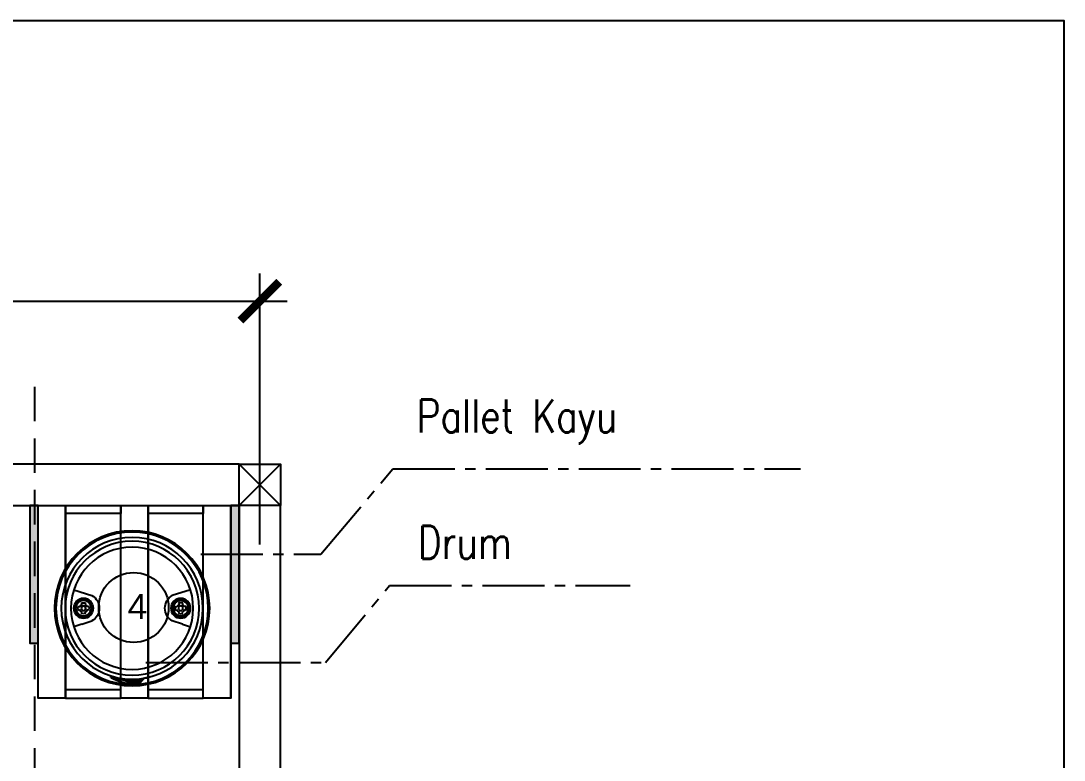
# Model space of a CAD drawing. Header units: millimetres. Extents: x 19989 to 114677, y -6335 to 49043.
# Drawn here: x 80540 to 84328, y 37853 to 40538 of the extents above; entities that cross this region are included whole.
import ezdxf

# ---------------------------------------------------------------- set-up
doc = ezdxf.new("R2010")
doc.units = ezdxf.units.MM
doc.header["$MEASUREMENT"] = 0
doc.linetypes.add('( Hidden )', pattern=[0.375, 0.25, -0.125])
doc.linetypes.add('CENTER2', pattern=[1.125, 0.75, -0.125, 0.125, -0.125])
doc.layers.get('Defpoints').update_dxf_attribs({"lineweight": 0})
doc.layers.add('A-DIM', color=15, linetype='Continuous')
doc.layers.add('Edges', color=7, linetype='Continuous')
doc.styles.add('dD-RS', font='romans.shx', dxfattribs={"width": 0.8})
doc.styles.add('ISO9', font='iso9.shx')
doc.styles.get("Standard").update_dxf_attribs({"font": 'arial.ttf'})
doc.dimstyles.new('DIM100', dxfattribs={"dimscale": 100, "dimtxt": 1, "dimasz": 1, "dimexe": 1, "dimexo": 1, "dimgap": 1, "dimtad": 1, "dimdec": 0, "dimzin": 0, "dimdsep": 46, "dimtxsty": 'ISO9', "dimblk1": 'TICK', "dimblk2": 'TICK', "dimsah": 1, "dimcen": 0.09, "dimclrd": 15, "dimclre": 15, "dimclrt": 1, "dimadec": 0, "dimazin": 0, "dimtfac": 1, "dimtdec": 0, "dimtofl": 0, "dimtmove": 2, "dimatfit": 3, "dimldrblk": 'TICK', "dimfxl": 1, "dimtolj": 1, "dimtzin": 0, "dimarcsym": 0})

# ---------------------------------------------------------------- blocks, each defined once
blk = doc.blocks.new('plasticwaterdrumplan')
at = {"layer": 'Edges'}
for p, q in [((19.15, 3.55), (22, 2.66)), ((37.52, 3.55), (34.66, 2.66)), ((19.8, 0.65), (19.83, 0.88)), ((19.83, 0.42), (19.8, 0.65)), ((19.83, 0.88), (19.88, 1)), ((19.88, 0.3), (19.83, 0.42)), ((19.88, 1), (20.09, 0.86)), ((19.88, 0.3), (20.09, 0.44)), ((20.09, 0.86), (20.13, 0.97)), ((20.13, 0.33), (20.09, 0.44)), ((20.13, 0.97), (20.23, 1.1)), ((20.23, 0.2), (20.13, 0.33)), ((20.23, 1.1), (20.36, 1.2)), ((20.36, 0.1), (20.23, 0.2)), ((20.33, 1.45), (20.45, 1.5)), ((20.33, 1.45), (20.47, 1.24)), ((20.33, -0.15), (20.47, 0.06)), ((20.36, 1.2), (20.47, 1.24)), ((20.47, 0.06), (20.36, 0.1)), ((20.45, 1.5), (20.68, 1.53)), ((20.68, 1.53), (20.91, 1.5)), ((20.68, 1.01), (20.77, 1)), ((21.03, 1.45), (20.89, 1.24)), ((20.89, 1.24), (21, 1.2)), ((21, 0.1), (20.89, 0.06)), ((21.03, -0.15), (20.89, 0.06)), ((20.91, 1.5), (21.03, 1.45)), ((21, 1.2), (21.13, 1.1)), ((21.13, 0.2), (21, 0.1)), ((21.13, 1.1), (21.23, 0.97)), ((21.23, 0.33), (21.13, 0.2)), ((21.23, 0.97), (21.27, 0.86)), ((21.27, 0.44), (21.23, 0.33)), ((21.48, 1), (21.27, 0.86)), ((21.48, 0.3), (21.27, 0.44)), ((21.48, 1), (21.53, 0.88)), ((21.53, 0.42), (21.48, 0.3)), ((21.53, 0.88), (21.56, 0.65)), ((21.56, 0.65), (21.53, 0.42)), ((35.13, 0.88), (35.1, 0.65)), ((35.1, 0.65), (35.13, 0.42)), ((35.19, 1), (35.13, 0.88)), ((35.13, 0.42), (35.19, 0.3)), ((35.19, 1), (35.39, 0.86)), ((35.19, 0.3), (35.39, 0.44)), ((35.44, 0.97), (35.39, 0.86)), ((35.39, 0.44), (35.44, 0.33)), ((35.54, 1.1), (35.44, 0.97)), ((35.44, 0.33), (35.54, 0.2)), ((35.67, 1.2), (35.54, 1.1)), ((35.54, 0.2), (35.67, 0.1)), ((35.76, 1.5), (35.63, 1.45)), ((35.63, 1.45), (35.78, 1.24)), ((35.63, -0.15), (35.78, 0.06)), ((35.78, 1.24), (35.67, 1.2)), ((35.67, 0.1), (35.78, 0.06)), ((35.99, 1.53), (35.76, 1.5)), ((35.99, 1.01), (35.89, 1)), ((36.22, 1.5), (35.99, 1.53)), ((36.34, 1.45), (36.2, 1.24)), ((36.3, 1.2), (36.2, 1.24)), ((36.2, 0.06), (36.3, 0.1)), ((36.34, -0.15), (36.2, 0.06)), ((36.34, 1.45), (36.22, 1.5)), ((36.44, 1.1), (36.3, 1.2)), ((36.3, 0.1), (36.44, 0.2)), ((36.54, 0.97), (36.44, 1.1)), ((36.44, 0.2), (36.54, 0.33)), ((36.58, 0.86), (36.54, 0.97)), ((36.54, 0.33), (36.58, 0.44)), ((36.79, 1), (36.58, 0.86)), ((36.79, 0.3), (36.58, 0.44)), ((36.84, 0.88), (36.79, 1)), ((36.79, 0.3), (36.84, 0.42)), ((36.87, 0.65), (36.84, 0.88)), ((36.84, 0.42), (36.87, 0.65)), ((20.45, -0.2), (20.33, -0.15)), ((20.41, -1.85), (22, -1.35)), ((20.68, -0.23), (20.45, -0.2)), ((20.91, -0.2), (20.68, -0.23)), ((21.03, -0.15), (20.91, -0.2)), ((36.26, -1.85), (34.66, -1.35)), ((35.63, -0.15), (35.76, -0.2)), ((35.76, -0.2), (35.99, -0.23)), ((35.99, -0.23), (36.22, -0.2)), ((36.22, -0.2), (36.34, -0.15)), ((20.41, -1.85), (19.15, -2.26)), ((36.26, -1.85), (37.52, -2.26)), ((25.72, -10.23), (26.59, -10.46)), ((25.73, -10.21), (26.78, -10.49)), ((26.36, -10.41), (26.54, -10.46)), ((26.36, -10.43), (26.53, -10.48)), ((26.54, -10.46), (26.53, -10.48)), ((26.54, -10.46), (26.59, -10.47)), ((26.59, -10.46), (26.6, -10.46)), ((26.6, -10.48), (26.59, -10.47)), ((26.62, -10.47), (26.6, -10.46)), ((26.6, -10.46), (26.75, -10.5)), ((26.61, -10.48), (26.6, -10.48)), ((26.61, -10.48), (26.61, -10.49)), ((26.62, -10.5), (26.61, -10.49)), ((26.63, -10.48), (26.62, -10.47)), ((26.62, -10.47), (26.62, -10.47)), ((26.63, -10.5), (26.62, -10.5)), ((26.64, -10.49), (26.63, -10.48)), ((26.63, -10.51), (26.63, -10.5)), ((26.64, -10.52), (26.63, -10.51)), ((26.65, -10.5), (26.64, -10.49)), ((26.64, -10.49), (26.64, -10.49)), ((26.64, -10.53), (26.64, -10.52)), ((26.64, -10.54), (26.64, -10.53)), ((26.64, -10.57), (26.65, -10.54)), ((26.65, -10.54), (26.64, -10.54)), ((26.64, -10.59), (26.64, -10.57)), ((26.65, -10.61), (26.64, -10.59)), ((26.65, -10.51), (26.65, -10.5)), ((26.66, -10.52), (26.65, -10.51)), ((26.65, -10.51), (26.65, -10.51)), ((26.65, -10.54), (26.67, -10.53)), ((26.66, -10.53), (26.65, -10.55)), ((26.65, -10.55), (26.65, -10.54)), ((26.65, -10.55), (26.65, -10.55)), ((26.66, -10.64), (26.65, -10.61)), ((26.66, -10.53), (26.66, -10.52)), ((26.67, -10.56), (26.66, -10.57)), ((26.66, -10.57), (26.66, -10.59)), ((26.66, -10.59), (26.66, -10.6)), ((26.66, -10.6), (26.67, -10.62)), ((26.68, -10.66), (26.66, -10.64)), ((26.67, -10.53), (26.69, -10.51)), ((26.68, -10.54), (26.67, -10.56)), ((26.67, -10.62), (26.69, -10.64)), ((26.7, -10.53), (26.68, -10.54)), ((26.7, -10.67), (26.68, -10.66)), ((26.69, -10.51), (26.72, -10.5)), ((26.7, -10.56), (26.69, -10.59)), ((26.69, -10.59), (26.7, -10.63)), ((26.69, -10.64), (26.71, -10.65)), ((26.72, -10.53), (26.7, -10.53)), ((26.72, -10.54), (26.7, -10.56)), ((26.7, -10.63), (26.72, -10.65)), ((26.73, -10.68), (26.7, -10.67)), ((26.71, -10.65), (26.73, -10.66)), ((26.72, -10.5), (26.75, -10.5)), ((26.74, -10.52), (26.72, -10.53)), ((26.75, -10.53), (26.72, -10.54)), ((26.72, -10.65), (26.77, -10.66)), ((26.73, -10.66), (26.76, -10.67)), ((26.75, -10.69), (26.73, -10.68)), ((26.77, -10.53), (26.74, -10.52)), ((26.75, -10.5), (26.77, -10.5)), ((26.75, -10.5), (26.77, -10.51)), ((26.78, -10.54), (26.75, -10.53)), ((26.78, -10.69), (26.75, -10.69)), ((26.76, -10.67), (26.77, -10.66)), ((26.77, -10.5), (26.8, -10.51)), ((26.8, -10.51), (26.77, -10.51)), ((26.79, -10.54), (26.77, -10.53)), ((26.77, -10.66), (26.81, -10.68)), ((26.78, -10.49), (27.01, -10.56)), ((26.78, -10.49), (26.8, -10.51)), ((26.78, -10.54), (26.8, -10.55)), ((26.81, -10.68), (26.78, -10.69)), ((26.81, -10.55), (26.79, -10.54)), ((26.8, -10.51), (26.82, -10.53)), ((26.81, -10.55), (26.8, -10.55)), ((26.81, -10.55), (26.81, -10.55)), ((26.81, -10.55), (26.85, -10.56)), ((26.81, -10.68), (26.81, -10.68)), ((26.81, -10.68), (26.93, -10.71)), ((26.82, -10.53), (26.84, -10.55)), ((26.84, -10.55), (26.85, -10.56)), ((26.85, -10.56), (27.07, -10.63)), ((26.9, -10.77), (26.89, -10.83)), ((26.89, -10.83), (26.9, -10.77)), ((26.89, -10.83), (26.9, -10.88)), ((26.9, -10.88), (26.89, -10.83)), ((26.89, -10.83), (26.89, -10.83)), ((26.9, -10.83), (26.89, -10.83)), ((26.93, -10.72), (26.9, -10.77)), ((26.9, -10.77), (26.93, -10.72)), ((26.9, -10.77), (26.91, -10.77)), ((26.9, -10.83), (26.91, -10.77)), ((26.9, -10.77), (26.9, -10.77)), ((26.9, -10.83), (26.91, -10.78)), ((26.91, -10.88), (26.9, -10.83)), ((26.9, -10.88), (26.9, -10.83)), ((26.9, -10.83), (26.9, -10.83)), ((26.9, -10.88), (26.91, -10.93)), ((26.91, -10.88), (26.9, -10.88)), ((26.9, -10.88), (26.9, -10.88)), ((26.9, -10.88), (26.9, -10.88)), ((26.92, -10.93), (26.9, -10.88)), ((26.92, -10.93), (26.9, -10.88)), ((26.91, -10.78), (26.93, -10.73)), ((26.91, -10.77), (26.93, -10.73)), ((26.91, -10.77), (26.91, -10.78)), ((26.91, -10.83), (26.92, -10.78)), ((26.92, -10.78), (26.91, -10.83)), ((26.91, -10.83), (26.92, -10.88)), ((26.91, -10.88), (26.91, -10.83)), ((26.93, -10.93), (26.91, -10.88)), ((26.92, -10.93), (26.91, -10.88)), ((26.91, -10.93), (26.95, -10.98)), ((26.92, -10.93), (26.91, -10.93)), ((26.92, -10.78), (26.94, -10.73)), ((26.94, -10.73), (26.92, -10.78)), ((26.92, -10.88), (26.93, -10.93)), ((26.92, -10.93), (26.92, -10.93)), ((26.92, -10.93), (26.92, -10.93)), ((26.95, -10.98), (26.92, -10.93)), ((26.95, -10.97), (26.92, -10.93)), ((26.95, -10.98), (26.92, -10.93)), ((26.93, -10.71), (26.93, -10.72)), ((26.93, -10.72), (26.94, -10.71)), ((26.94, -10.71), (26.93, -10.71)), ((26.93, -10.73), (26.94, -10.72)), ((26.93, -10.73), (26.94, -10.72)), ((26.93, -10.73), (26.93, -10.72)), ((26.93, -10.72), (26.93, -10.72)), ((26.93, -10.73), (26.93, -10.73)), ((26.93, -10.93), (26.96, -10.97)), ((26.96, -10.97), (26.93, -10.93)), ((26.94, -10.72), (26.94, -10.71)), ((26.95, -10.72), (26.94, -10.73)), ((26.94, -10.73), (26.95, -10.72)), ((26.95, -10.72), (26.94, -10.72)), ((26.94, -10.72), (26.94, -10.72)), ((27.05, -10.75), (26.95, -10.72)), ((26.95, -10.72), (26.95, -10.72)), ((26.99, -11.01), (26.95, -10.97)), ((26.95, -10.98), (26.95, -10.97)), ((26.95, -10.98), (26.99, -11.02)), ((26.99, -11.01), (26.95, -10.98)), ((26.99, -11.01), (26.95, -10.98)), ((26.95, -10.98), (26.95, -10.98)), ((26.95, -10.98), (26.95, -10.98)), ((26.96, -10.97), (27, -11)), ((27, -11), (26.96, -10.97)), ((26.99, -11.01), (26.99, -11.01)), ((26.99, -11.01), (26.99, -11.01)), ((26.99, -11.01), (26.99, -11.02)), ((27.04, -11.03), (26.99, -11.01)), ((27.04, -11.03), (26.99, -11.01)), ((27.04, -11.04), (26.99, -11.01)), ((26.99, -11.02), (27.04, -11.04)), ((27.02, -10.78), (27, -10.85)), ((27, -10.85), (27.02, -10.91)), ((27, -11), (27.04, -11.02)), ((27.04, -11.03), (27, -11)), ((27.05, -10.75), (27.02, -10.78)), ((27.02, -10.91), (27.07, -10.96)), ((27.04, -11.02), (27.32, -11.11)), ((27.32, -11.13), (27.04, -11.03)), ((27.32, -11.12), (27.04, -11.03)), ((27.32, -11.12), (27.04, -11.03)), ((27.31, -11.13), (27.04, -11.04)), ((27.04, -11.04), (27.04, -11.04)), ((27.31, -11.13), (27.04, -11.04)), ((27.26, -10.81), (27.05, -10.75)), ((27.07, -10.63), (27.11, -10.63)), ((27.08, -10.63), (27.07, -10.63)), ((27.07, -10.96), (27.13, -10.98)), ((27.08, -10.63), (27.11, -10.63)), ((27.09, -10.64), (27.08, -10.63)), ((27.09, -10.64), (27.11, -10.63)), ((27.1, -10.64), (27.09, -10.64)), ((27.1, -10.64), (27.11, -10.64)), ((27.11, -10.64), (27.1, -10.64)), ((27.17, -10.64), (27.11, -10.63)), ((27.11, -10.63), (27.11, -10.63)), ((27.11, -10.63), (27.11, -10.63)), ((27.11, -10.63), (27.17, -10.64)), ((27.11, -10.63), (27.17, -10.64)), ((27.11, -10.64), (27.11, -10.63)), ((27.11, -10.64), (27.11, -10.64)), ((27.11, -10.64), (27.17, -10.65)), ((27.11, -10.64), (27.17, -10.65)), ((27.15, -10.65), (27.11, -10.64)), ((27.13, -10.98), (27.2, -10.96)), ((27.17, -10.66), (27.15, -10.65)), ((28.04, -10.93), (27.15, -10.65)), ((27.44, -10.69), (27.17, -10.64)), ((27.44, -10.68), (27.17, -10.64)), ((27.44, -10.68), (27.17, -10.64)), ((27.43, -10.7), (27.17, -10.65)), ((27.44, -10.69), (27.17, -10.65)), ((27.17, -10.66), (27.43, -10.7)), ((27.2, -10.96), (27.25, -10.91)), ((27.25, -10.91), (27.27, -10.85)), ((27.27, -10.85), (27.26, -10.81)), ((28, -11.04), (27.26, -10.81)), ((27.31, -11.13), (27.6, -11.21)), ((27.6, -11.2), (27.31, -11.13)), ((27.32, -11.11), (27.6, -11.19)), ((27.6, -11.19), (27.32, -11.12)), ((27.6, -11.2), (27.32, -11.12)), ((27.6, -11.2), (27.32, -11.13)), ((27.43, -10.7), (27.7, -10.74)), ((27.7, -10.73), (27.43, -10.7)), ((27.44, -10.68), (27.71, -10.72)), ((27.71, -10.72), (27.44, -10.68)), ((27.71, -10.73), (27.44, -10.69)), ((27.71, -10.72), (27.44, -10.69)), ((27.6, -11.19), (27.89, -11.24)), ((27.88, -11.25), (27.6, -11.19)), ((27.88, -11.25), (27.6, -11.2)), ((27.88, -11.25), (27.6, -11.2)), ((27.88, -11.26), (27.6, -11.2)), ((27.88, -11.26), (27.6, -11.21)), ((27.98, -10.76), (27.7, -10.73)), ((27.7, -10.74), (27.98, -10.76)), ((27.71, -10.72), (27.98, -10.74)), ((27.98, -10.75), (27.71, -10.72)), ((27.98, -10.75), (27.71, -10.72)), ((27.98, -10.75), (27.71, -10.73)), ((28.17, -11.28), (27.88, -11.25)), ((28.17, -11.29), (27.88, -11.25)), ((28.17, -11.28), (27.88, -11.25)), ((28.17, -11.29), (27.88, -11.26)), ((28.17, -11.29), (27.88, -11.26)), ((27.89, -11.24), (28.17, -11.27)), ((28.25, -10.76), (27.98, -10.74)), ((28.25, -10.77), (27.98, -10.75)), ((28.25, -10.77), (27.98, -10.75)), ((28.25, -10.76), (27.98, -10.75)), ((28.25, -10.78), (27.98, -10.76)), ((27.98, -10.76), (28.25, -10.78)), ((28.04, -11.11), (28, -11.04)), ((28.01, -11.04), (28, -11.04)), ((28.01, -11.04), (28.04, -11.1)), ((28.02, -11.05), (28.01, -11.04)), ((28.02, -11.05), (28.04, -11.1)), ((28.02, -11.05), (28.05, -11.09)), ((28.02, -11.05), (28.02, -11.05)), ((28.03, -11.05), (28.02, -11.05)), ((28.05, -11.09), (28.03, -11.05)), ((28.03, -11.05), (28.05, -11.09)), ((28.03, -11.05), (28.05, -11.09)), ((28.03, -11.05), (28.03, -11.05)), ((28.03, -11.05), (28.03, -11.05)), ((28.03, -11.05), (28.07, -11.06)), ((28.04, -10.93), (28.09, -10.9)), ((28.05, -10.93), (28.04, -10.93)), ((28.05, -11.09), (28.04, -11.1)), ((28.04, -11.1), (28.04, -11.1)), ((28.04, -11.1), (28.13, -11.12)), ((28.04, -11.1), (28.12, -11.12)), ((28.13, -11.13), (28.04, -11.11)), ((28.1, -10.9), (28.05, -10.93)), ((28.1, -10.91), (28.05, -10.93)), ((28.05, -10.93), (28.05, -10.93)), ((28.06, -10.93), (28.05, -10.93)), ((28.12, -11.11), (28.05, -11.09)), ((28.05, -11.09), (28.05, -11.09)), ((28.05, -11.09), (28.05, -11.09)), ((28.05, -11.09), (28.12, -11.12)), ((28.05, -11.09), (28.12, -11.11)), ((28.1, -10.91), (28.06, -10.93)), ((28.1, -10.91), (28.06, -10.94)), ((28.06, -10.94), (28.1, -10.92)), ((28.06, -10.94), (28.06, -10.93)), ((28.06, -10.94), (28.11, -10.95)), ((28.06, -10.94), (28.06, -10.94)), ((28.08, -11.07), (28.07, -11.06)), ((28.08, -11.07), (28.09, -11.07)), ((28.09, -10.9), (28.18, -10.92)), ((28.09, -11.07), (28.1, -11.07)), ((28.09, -11.07), (28.09, -11.07)), ((28.09, -11.07), (28.09, -11.07)), ((28.18, -10.92), (28.1, -10.9)), ((28.1, -10.91), (28.1, -10.9)), ((28.18, -10.93), (28.1, -10.91)), ((28.17, -10.93), (28.1, -10.91)), ((28.1, -10.91), (28.1, -10.91)), ((28.17, -10.93), (28.1, -10.91)), ((28.1, -10.91), (28.1, -10.91)), ((28.1, -10.92), (28.1, -10.91)), ((28.1, -10.92), (28.17, -10.94)), ((28.1, -11.07), (28.1, -11.07)), ((28.1, -11.07), (28.1, -11.07)), ((28.11, -11.07), (28.1, -11.07)), ((28.11, -10.95), (28.11, -10.95)), ((28.11, -10.95), (28.11, -10.95)), ((28.14, -10.96), (28.11, -10.95)), ((28.11, -10.95), (28.11, -10.95)), ((28.11, -10.95), (28.11, -10.95)), ((28.11, -11.07), (28.14, -11.07)), ((28.19, -11.07), (28.12, -11.11)), ((28.12, -11.11), (28.19, -11.07)), ((28.12, -11.12), (28.2, -11.08)), ((28.12, -11.12), (28.19, -11.08)), ((28.12, -11.12), (28.12, -11.11)), ((28.12, -11.11), (28.12, -11.11)), ((28.13, -11.12), (28.12, -11.12)), ((28.12, -11.12), (28.12, -11.12)), ((28.13, -11.12), (28.2, -11.08)), ((28.2, -11.09), (28.13, -11.13)), ((28.17, -10.99), (28.14, -10.96)), ((28.14, -11.07), (28.16, -11.05)), ((28.16, -11.05), (28.17, -11.02)), ((28.18, -10.93), (28.17, -10.93)), ((28.17, -10.93), (28.17, -10.93)), ((28.17, -10.93), (28.17, -10.94)), ((28.21, -11), (28.17, -10.93)), ((28.21, -11), (28.17, -10.93)), ((28.17, -10.94), (28.21, -11)), ((28.17, -11.02), (28.17, -10.99)), ((28.17, -11.27), (28.46, -11.29)), ((28.46, -11.29), (28.17, -11.28)), ((28.46, -11.3), (28.17, -11.28)), ((28.17, -11.29), (28.46, -11.31)), ((28.46, -11.3), (28.17, -11.29)), ((28.46, -11.3), (28.17, -11.29)), ((28.18, -10.92), (28.18, -10.93)), ((28.22, -11), (28.18, -10.92)), ((28.18, -10.92), (28.23, -11)), ((28.22, -11), (28.18, -10.93)), ((28.21, -11), (28.19, -11.07)), ((28.19, -11.08), (28.21, -11)), ((28.19, -11.07), (28.21, -11)), ((28.19, -11.08), (28.19, -11.07)), ((28.19, -11.07), (28.19, -11.07)), ((28.2, -11.08), (28.19, -11.08)), ((28.23, -11), (28.2, -11.09)), ((28.2, -11.08), (28.22, -11)), ((28.2, -11.08), (28.22, -11)), ((28.2, -11.08), (28.2, -11.08)), ((28.21, -11), (28.22, -11)), ((28.21, -11), (28.21, -11)), ((28.21, -11), (28.21, -11)), ((28.22, -11), (28.22, -11)), ((28.25, -10.76), (28.52, -10.77)), ((28.52, -10.77), (28.25, -10.76)), ((28.52, -10.78), (28.25, -10.77)), ((28.52, -10.78), (28.25, -10.77)), ((28.25, -10.78), (28.52, -10.79)), ((28.52, -10.79), (28.25, -10.78)), ((28.43, -10.93), (29.05, -10.92)), ((28.44, -11.17), (28.43, -10.93)), ((28.43, -10.93), (28.44, -10.94)), ((29.04, -10.93), (28.44, -10.94)), ((29.04, -10.93), (28.44, -10.94)), ((28.44, -10.94), (28.44, -11.16)), ((28.44, -10.94), (28.45, -11.16)), ((28.44, -10.94), (28.45, -10.95)), ((28.44, -10.94), (28.44, -10.94)), ((29.04, -11.15), (28.44, -11.16)), ((28.44, -11.16), (28.44, -11.17)), ((28.45, -11.16), (28.44, -11.16)), ((28.44, -11.17), (29.05, -11.16)), ((28.45, -10.95), (29.03, -10.94)), ((29.03, -10.94), (28.45, -10.95)), ((29.03, -10.94), (28.45, -10.95)), ((28.46, -11.15), (28.45, -10.95)), ((28.45, -10.95), (28.45, -11.15)), ((28.45, -10.95), (28.45, -10.95)), ((28.45, -10.95), (28.45, -10.95)), ((28.45, -10.95), (28.45, -11.15)), ((29.03, -11.14), (28.45, -11.15)), ((28.45, -11.15), (28.45, -11.15)), ((28.45, -11.15), (28.45, -11.16)), ((28.46, -11.15), (28.45, -11.15)), ((29.04, -11.15), (28.45, -11.16)), ((29.03, -11.15), (28.45, -11.15)), ((29.03, -11.14), (28.46, -11.15)), ((28.46, -11.29), (28.75, -11.28)), ((28.75, -11.29), (28.46, -11.29)), ((28.75, -11.29), (28.46, -11.3)), ((28.76, -11.29), (28.46, -11.3)), ((28.76, -11.3), (28.46, -11.3)), ((28.76, -11.3), (28.46, -11.31)), ((28.52, -10.77), (28.79, -10.77)), ((28.79, -10.77), (28.52, -10.77)), ((28.79, -10.78), (28.52, -10.78)), ((28.79, -10.78), (28.52, -10.78)), ((28.52, -10.79), (28.79, -10.79)), ((28.79, -10.79), (28.52, -10.79)), ((28.75, -11.28), (29.04, -11.25)), ((29.04, -11.26), (28.75, -11.29)), ((29.04, -11.26), (28.75, -11.29)), ((29.05, -11.27), (28.76, -11.3)), ((29.05, -11.27), (28.76, -11.29)), ((29.05, -11.27), (28.76, -11.3)), ((29.06, -10.76), (28.79, -10.77)), ((29.06, -10.76), (28.79, -10.77)), ((29.06, -10.77), (28.79, -10.78)), ((29.06, -10.77), (28.79, -10.78)), ((29.06, -10.78), (28.79, -10.79)), ((28.79, -10.79), (29.06, -10.78)), ((29.03, -10.94), (29.04, -10.93)), ((29.03, -10.94), (29.03, -11.14)), ((29.03, -11.15), (29.03, -10.94)), ((29.03, -11.14), (29.03, -10.94)), ((29.03, -10.94), (29.03, -10.94)), ((29.03, -10.94), (29.03, -10.94)), ((29.03, -11.15), (29.03, -11.14)), ((29.03, -11.14), (29.03, -11.14)), ((29.04, -11.15), (29.03, -11.15)), ((29.04, -10.93), (29.05, -10.92)), ((29.04, -11.15), (29.04, -10.93)), ((29.04, -11.15), (29.04, -10.93)), ((29.04, -10.93), (29.04, -10.93)), ((29.05, -11.16), (29.04, -11.15)), ((29.04, -11.15), (29.04, -11.15)), ((29.04, -11.25), (29.33, -11.21)), ((29.33, -11.21), (29.04, -11.26)), ((29.33, -11.22), (29.04, -11.26)), ((29.05, -10.92), (29.05, -11.16)), ((29.33, -11.22), (29.05, -11.27)), ((29.33, -11.22), (29.05, -11.27)), ((29.05, -11.27), (29.33, -11.23)), ((29.06, -10.76), (29.33, -10.74)), ((29.33, -10.75), (29.06, -10.77)), ((29.33, -10.75), (29.06, -10.76)), ((29.06, -10.78), (29.33, -10.76)), ((29.33, -10.76), (29.06, -10.78)), ((29.33, -10.76), (29.06, -10.77)), ((29.81, -10.63), (29.33, -10.75)), ((29.8, -10.63), (29.33, -10.75)), ((29.8, -10.63), (29.33, -10.74)), ((29.81, -10.64), (29.33, -10.75)), ((29.33, -10.75), (29.33, -10.74)), ((29.33, -10.75), (29.33, -10.75)), ((29.33, -10.75), (29.33, -10.75)), ((29.33, -10.75), (29.34, -10.76)), ((29.33, -10.75), (29.33, -10.76)), ((29.33, -10.76), (29.33, -10.76)), ((29.33, -10.76), (29.34, -10.76)), ((29.33, -10.77), (29.34, -10.76)), ((29.33, -10.76), (29.33, -10.76)), ((29.33, -10.76), (29.33, -10.76)), ((29.33, -10.76), (29.34, -10.76)), ((29.33, -10.76), (29.33, -10.76)), ((29.33, -10.76), (29.33, -10.77)), ((29.33, -10.76), (29.33, -10.76)), ((29.83, -11.05), (29.33, -11.22)), ((29.33, -11.21), (29.83, -11.05)), ((29.83, -11.06), (29.33, -11.22)), ((29.83, -11.06), (29.33, -11.22)), ((29.84, -11.06), (29.33, -11.23)), ((29.84, -11.07), (29.33, -11.23)), ((29.33, -11.21), (29.33, -11.21)), ((29.33, -11.21), (29.33, -11.21)), ((29.33, -11.21), (29.33, -11.21)), ((29.33, -11.21), (29.33, -11.21)), ((29.33, -11.21), (29.33, -11.21)), ((29.33, -11.21), (29.33, -11.21)), ((29.33, -11.21), (29.33, -11.21)), ((29.33, -11.21), (29.33, -11.22)), ((29.33, -11.22), (29.33, -11.23)), ((29.33, -11.22), (29.33, -11.22)), ((29.33, -11.22), (29.33, -11.22)), ((29.33, -11.22), (29.33, -11.22)), ((29.33, -11.22), (29.33, -11.22)), ((29.33, -11.23), (29.33, -11.23)), ((29.81, -10.64), (29.34, -10.76)), ((29.34, -10.76), (29.81, -10.65)), ((29.34, -10.76), (29.34, -10.76)), ((30.28, -10.5), (29.8, -10.63)), ((30.28, -10.5), (29.8, -10.63)), ((30.28, -10.51), (29.81, -10.63)), ((30.28, -10.51), (29.81, -10.64)), ((30.29, -10.51), (29.81, -10.64)), ((29.81, -10.65), (30.29, -10.52)), ((30.32, -10.87), (29.83, -11.05)), ((29.83, -11.05), (30.32, -10.87)), ((30.32, -10.88), (29.83, -11.06)), ((30.33, -10.88), (29.83, -11.06)), ((30.33, -10.88), (29.84, -11.07)), ((30.33, -10.88), (29.84, -11.06)), ((30.76, -10.36), (30.28, -10.5)), ((30.76, -10.37), (30.28, -10.51)), ((30.76, -10.37), (30.28, -10.5)), ((30.76, -10.37), (30.28, -10.51)), ((30.29, -10.52), (30.76, -10.38)), ((30.76, -10.38), (30.29, -10.51)), ((30.32, -10.87), (30.8, -10.67)), ((30.8, -10.67), (30.32, -10.87)), ((30.8, -10.68), (30.32, -10.88)), ((30.81, -10.68), (30.33, -10.88)), ((30.81, -10.68), (30.33, -10.88)), ((30.33, -10.88), (30.81, -10.69)), ((30.76, -10.36), (31.23, -10.22)), ((30.76, -10.38), (31.3, -10.22)), ((31.23, -10.22), (30.76, -10.37)), ((31.23, -10.22), (30.76, -10.37)), ((31.24, -10.23), (30.76, -10.38)), ((31.23, -10.23), (30.76, -10.37)), ((30.8, -10.67), (31.26, -10.46)), ((31.27, -10.46), (30.8, -10.67)), ((31.27, -10.46), (30.8, -10.68)), ((31.28, -10.47), (30.81, -10.69)), ((31.27, -10.47), (30.81, -10.68)), ((31.28, -10.47), (30.81, -10.68)), ((31.26, -10.21), (31.23, -10.22)), ((31.26, -10.21), (31.23, -10.22)), ((31.27, -10.21), (31.23, -10.22)), ((31.27, -10.22), (31.23, -10.23)), ((31.27, -10.22), (31.24, -10.23)), ((31.26, -10.21), (31.3, -10.2)), ((31.3, -10.2), (31.26, -10.21)), ((31.26, -10.46), (31.33, -10.42)), ((31.3, -10.2), (31.27, -10.21)), ((31.3, -10.21), (31.27, -10.22)), ((31.3, -10.21), (31.27, -10.22)), ((31.3, -10.44), (31.27, -10.46)), ((31.31, -10.45), (31.27, -10.46)), ((31.31, -10.45), (31.27, -10.47)), ((31.31, -10.45), (31.28, -10.47)), ((31.31, -10.45), (31.28, -10.47)), ((31.3, -10.2), (31.33, -10.19)), ((31.33, -10.19), (31.3, -10.2)), ((31.33, -10.19), (31.3, -10.2)), ((31.34, -10.2), (31.3, -10.21)), ((31.33, -10.2), (31.3, -10.21)), ((31.3, -10.22), (31.34, -10.21)), ((31.34, -10.43), (31.3, -10.44)), ((31.34, -10.43), (31.31, -10.45)), ((31.35, -10.43), (31.31, -10.45)), ((31.35, -10.43), (31.31, -10.45)), ((31.31, -10.45), (31.35, -10.44)), ((31.36, -10.18), (31.33, -10.19)), ((31.37, -10.18), (31.33, -10.19)), ((31.37, -10.18), (31.33, -10.19)), ((31.37, -10.19), (31.33, -10.2)), ((31.33, -10.42), (31.4, -10.39)), ((31.34, -10.21), (31.4, -10.19)), ((31.37, -10.19), (31.34, -10.2)), ((31.38, -10.41), (31.34, -10.43)), ((31.37, -10.41), (31.34, -10.43)), ((31.38, -10.41), (31.35, -10.43)), ((31.35, -10.44), (31.39, -10.42)), ((31.38, -10.42), (31.35, -10.43)), ((31.4, -10.17), (31.36, -10.18)), ((31.4, -10.17), (31.37, -10.18)), ((31.4, -10.18), (31.37, -10.19)), ((31.4, -10.18), (31.37, -10.18)), ((31.4, -10.18), (31.37, -10.19)), ((31.41, -10.39), (31.37, -10.41)), ((31.41, -10.39), (31.38, -10.41)), ((31.42, -10.4), (31.38, -10.42)), ((31.42, -10.4), (31.38, -10.41)), ((31.42, -10.4), (31.39, -10.42)), ((31.4, -10.17), (31.43, -10.16)), ((31.43, -10.16), (31.4, -10.17)), ((31.44, -10.17), (31.4, -10.18)), ((31.43, -10.17), (31.4, -10.18)), ((31.43, -10.17), (31.4, -10.18)), ((31.4, -10.19), (31.44, -10.18)), ((31.4, -10.39), (31.44, -10.37)), ((31.45, -10.37), (31.41, -10.39)), ((31.44, -10.37), (31.41, -10.39)), ((31.42, -10.4), (31.46, -10.38)), ((31.45, -10.38), (31.42, -10.4)), ((31.45, -10.38), (31.42, -10.4)), ((31.47, -10.15), (31.43, -10.16)), ((31.47, -10.15), (31.43, -10.16)), ((31.47, -10.16), (31.43, -10.17)), ((31.47, -10.16), (31.43, -10.17)), ((31.44, -10.18), (31.5, -10.16)), ((31.47, -10.17), (31.44, -10.17)), ((31.44, -10.37), (31.51, -10.33)), ((31.48, -10.35), (31.44, -10.37)), ((31.48, -10.36), (31.45, -10.37)), ((31.49, -10.36), (31.45, -10.38)), ((31.49, -10.36), (31.45, -10.38)), ((31.46, -10.38), (31.49, -10.36)), ((31.5, -10.14), (31.47, -10.15)), ((31.5, -10.15), (31.47, -10.16)), ((31.5, -10.15), (31.47, -10.15)), ((31.5, -10.15), (31.47, -10.16)), ((31.5, -10.16), (31.47, -10.17)), ((31.51, -10.33), (31.48, -10.35)), ((31.52, -10.34), (31.48, -10.36)), ((31.53, -10.34), (31.49, -10.36)), ((31.52, -10.34), (31.49, -10.36)), ((31.52, -10.34), (31.49, -10.36)), ((31.5, -10.14), (31.53, -10.13)), ((31.54, -10.14), (31.5, -10.15)), ((31.54, -10.14), (31.5, -10.15)), ((31.53, -10.14), (31.5, -10.15)), ((31.5, -10.16), (31.54, -10.15)), ((31.54, -10.15), (31.5, -10.16)), ((31.51, -10.33), (31.54, -10.31)), ((31.55, -10.32), (31.51, -10.33)), ((31.56, -10.32), (31.52, -10.34)), ((31.55, -10.32), (31.52, -10.34)), ((31.56, -10.32), (31.52, -10.34)), ((31.57, -10.13), (31.53, -10.13)), ((31.57, -10.13), (31.53, -10.14)), ((31.56, -10.33), (31.53, -10.34)), ((31.57, -10.13), (31.54, -10.14)), ((31.57, -10.14), (31.54, -10.15)), ((31.57, -10.14), (31.54, -10.14)), ((31.54, -10.15), (31.59, -10.14)), ((31.54, -10.31), (31.61, -10.27)), ((31.59, -10.3), (31.55, -10.32)), ((31.58, -10.3), (31.55, -10.32)), ((31.59, -10.3), (31.56, -10.32)), ((31.59, -10.3), (31.56, -10.32)), ((31.56, -10.33), (31.6, -10.31)), ((31.6, -10.12), (31.57, -10.13)), ((31.6, -10.12), (31.57, -10.13)), ((31.6, -10.13), (31.57, -10.14)), ((31.6, -10.13), (31.57, -10.13)), ((31.59, -10.14), (31.57, -10.14)), ((31.61, -10.28), (31.58, -10.3)), ((31.6, -10.13), (31.59, -10.14)), ((31.59, -10.14), (31.6, -10.14)), ((31.61, -10.14), (31.59, -10.14)), ((31.59, -10.14), (31.59, -10.14)), ((31.62, -10.28), (31.59, -10.3)), ((31.62, -10.28), (31.59, -10.3)), ((31.63, -10.29), (31.59, -10.3)), ((31.6, -10.12), (31.63, -10.13)), ((31.63, -10.13), (31.6, -10.12)), ((31.6, -10.12), (31.6, -10.12)), ((31.62, -10.13), (31.6, -10.12)), ((31.6, -10.12), (31.6, -10.13)), ((31.62, -10.13), (31.6, -10.13)), ((31.62, -10.13), (31.6, -10.13)), ((31.6, -10.13), (31.6, -10.13)), ((31.6, -10.14), (31.62, -10.15)), ((31.63, -10.29), (31.6, -10.31)), ((31.63, -10.15), (31.61, -10.14)), ((31.61, -10.27), (31.66, -10.24)), ((31.65, -10.26), (31.61, -10.28)), ((31.64, -10.14), (31.62, -10.13)), ((31.64, -10.14), (31.62, -10.13)), ((31.62, -10.13), (31.62, -10.13)), ((31.65, -10.14), (31.62, -10.13)), ((31.62, -10.13), (31.62, -10.13)), ((31.62, -10.13), (31.63, -10.13)), ((31.62, -10.15), (31.64, -10.16)), ((31.65, -10.26), (31.62, -10.28)), ((31.66, -10.26), (31.62, -10.28)), ((31.65, -10.13), (31.63, -10.13)), ((31.63, -10.13), (31.63, -10.13)), ((31.65, -10.14), (31.63, -10.13)), ((31.65, -10.16), (31.63, -10.15)), ((31.66, -10.27), (31.63, -10.29)), ((31.66, -10.27), (31.63, -10.29)), ((31.66, -10.15), (31.64, -10.14)), ((31.65, -10.14), (31.64, -10.14)), ((31.64, -10.14), (31.64, -10.14)), ((31.65, -10.15), (31.64, -10.14)), ((31.64, -10.16), (31.65, -10.17)), ((31.67, -10.15), (31.65, -10.13)), ((31.65, -10.14), (31.65, -10.13)), ((31.67, -10.15), (31.65, -10.14)), ((31.67, -10.15), (31.65, -10.14)), ((31.65, -10.14), (31.65, -10.14)), ((31.67, -10.17), (31.65, -10.15)), ((31.66, -10.15), (31.65, -10.15)), ((31.66, -10.17), (31.65, -10.16)), ((31.65, -10.17), (31.66, -10.19)), ((31.67, -10.24), (31.65, -10.26)), ((31.68, -10.24), (31.65, -10.26)), ((31.67, -10.15), (31.66, -10.15)), ((31.68, -10.16), (31.66, -10.15)), ((31.67, -10.18), (31.66, -10.17)), ((31.66, -10.19), (31.67, -10.2)), ((31.67, -10.23), (31.66, -10.24)), ((31.66, -10.24), (31.67, -10.24)), ((31.66, -10.27), (31.7, -10.25)), ((31.69, -10.25), (31.66, -10.26)), ((31.69, -10.25), (31.66, -10.27)), ((31.7, -10.25), (31.66, -10.27)), ((31.67, -10.15), (31.69, -10.16)), ((31.67, -10.15), (31.67, -10.15)), ((31.68, -10.16), (31.67, -10.15)), ((31.67, -10.15), (31.67, -10.15)), ((31.68, -10.16), (31.67, -10.15)), ((31.67, -10.17), (31.68, -10.16)), ((31.68, -10.18), (31.67, -10.17)), ((31.68, -10.2), (31.67, -10.18)), ((31.67, -10.2), (31.67, -10.22)), ((31.67, -10.22), (31.67, -10.23)), ((31.67, -10.24), (31.68, -10.23)), ((31.67, -10.24), (31.68, -10.24)), ((31.68, -10.16), (31.69, -10.16)), ((31.7, -10.18), (31.68, -10.16)), ((31.68, -10.16), (31.68, -10.16)), ((31.68, -10.16), (31.68, -10.16)), ((31.69, -10.18), (31.68, -10.16)), ((31.69, -10.18), (31.68, -10.16)), ((31.69, -10.2), (31.68, -10.18)), ((31.69, -10.18), (31.68, -10.18)), ((31.68, -10.21), (31.68, -10.2)), ((31.68, -10.23), (31.68, -10.21)), ((31.68, -10.24), (31.69, -10.23)), ((31.68, -10.24), (31.69, -10.25)), ((31.7, -10.17), (31.69, -10.16)), ((31.69, -10.19), (31.69, -10.18)), ((31.7, -10.19), (31.69, -10.18)), ((31.69, -10.18), (31.69, -10.18)), ((31.7, -10.18), (31.69, -10.18)), ((31.7, -10.19), (31.69, -10.19)), ((31.7, -10.21), (31.69, -10.19)), ((31.69, -10.19), (31.69, -10.2)), ((31.69, -10.21), (31.69, -10.2)), ((31.7, -10.21), (31.69, -10.21)), ((31.69, -10.23), (31.69, -10.21)), ((31.69, -10.23), (31.7, -10.21)), ((31.69, -10.25), (31.7, -10.23)), ((31.69, -10.25), (31.69, -10.23)), ((31.69, -10.23), (31.7, -10.23)), ((31.69, -10.23), (31.69, -10.23)), ((31.69, -10.25), (31.7, -10.25)), ((31.69, -10.25), (31.69, -10.25)), ((31.7, -10.19), (31.7, -10.17)), ((31.7, -10.18), (31.7, -10.17)), ((31.7, -10.19), (31.7, -10.18)), ((31.7, -10.19), (31.71, -10.21)), ((31.7, -10.19), (31.7, -10.19)), ((31.7, -10.21), (31.7, -10.19)), ((31.7, -10.21), (31.7, -10.19)), ((31.7, -10.19), (31.7, -10.19)), ((31.71, -10.21), (31.7, -10.23)), ((31.7, -10.21), (31.71, -10.21)), ((31.7, -10.23), (31.7, -10.21)), ((31.7, -10.21), (31.7, -10.21)), ((31.7, -10.21), (31.7, -10.21)), ((31.7, -10.23), (31.7, -10.21)), ((31.7, -10.25), (31.7, -10.23)), ((31.7, -10.23), (31.7, -10.23)), ((31.7, -10.25), (31.7, -10.23)), ((31.7, -10.23), (31.7, -10.23)), ((31.7, -10.25), (31.7, -10.25))]:
    blk.add_line(p, q, dxfattribs=at)
for centre, radius in [((28.33, 0.65), 12.22), ((28.33, 0.65), 12), ((28.33, 0.65), 11.16), ((28.33, 0.65), 10.55), ((28.33, 0.65), 9.63), ((20.68, 0.65), 1.55), ((20.68, 0.65), 1.39), ((20.68, 0.65), 1.33), ((20.68, 0.65), 1.2), ((35.99, 0.65), 1.55), ((35.99, 0.65), 1.39), ((35.99, 0.65), 1.33), ((35.99, 0.65), 1.2), ((20.68, 0.65), 0.36), ((35.99, 0.65), 0.36)]:
    blk.add_circle(centre, radius, dxfattribs=at)
for centre, start, end in [((20.85, 0.65), 299.8169, 60.1831), ((35.81, 0.65), 119.8169, 240.1831)]:
    blk.add_arc(centre, 2.31, start, end, dxfattribs=at)
blk = doc.blocks.new('TICK')
at = {"color": 2}
blk.add_line((-1, 0), (1, 0), dxfattribs=at)
at = {"color": 2, "const_width": 0.3, "flags": 128}
blk.add_lwpolyline([(-0.707, -0.707), (0.707, 0.707)], dxfattribs=at)
blk = doc.blocks.new('*D35')
at = {"layer": 'A-DIM', "color": 15, "lineweight": -2, "transparency": 16777216}
for p, q in [((78407, 38636.8), (78407, 39620)), ((81407, 38636.8), (81407, 39620)), ((78507, 39520), (81307, 39520))]:
    blk.add_line(p, q, dxfattribs=at)
at = {"layer": 'Defpoints', "color": 0, "transparency": 16777216}
for p in [(81407, 39520), (78407, 38536.8), (81407, 38536.8)]:
    blk.add_point(p, dxfattribs=at)
at = {"layer": 'A-DIM', "color": 15, "lineweight": -2, "transparency": 16777216, "xscale": 100, "yscale": 100, "zscale": 100, "rotation": 180}
blk.add_blockref('TICK', (78407, 39520), dxfattribs=at)
at = {"layer": 'A-DIM', "color": 15, "lineweight": -2, "transparency": 16777216, "xscale": 100, "yscale": 100, "zscale": 100}
blk.add_blockref('TICK', (81407, 39520), dxfattribs=at)
at = {"layer": 'A-DIM', "color": 1, "transparency": 16777216, "insert": (79907, 39670), "char_height": 100, "attachment_point": 5, "style": 'ISO9'}
blk.add_mtext('\\A1;3000', dxfattribs=at)

msp = doc.modelspace()

# ---------------------------------------------------------------- hatches: boundary and pattern name
h = msp.add_hatch(color=256)
h.dxf.hatch_style = 1
h.paths.add_polyline_path([(81302, 38778.4), (81332, 38778.4), (81332, 38278.4), (81302, 38278.4)])
h.paths.add_polyline_path([(80572, 38778.4), (80602, 38778.4), (80602, 38278.4), (80572, 38278.4)])

# ---------------------------------------------------------------- linework, layer by layer
msp.add_lwpolyline([(75650.7, 33052.4), (84327.9, 33052.4), (84327.9, 40537.5), (75650.7, 40537.5)], close=True)
at = {"color": 251, "linetype": '( Hidden )', "ltscale": 500, "true_color": 0x636466}
msp.add_lwpolyline([(80588.6, 39209.2), (80588.6, 33690.3)], dxfattribs=at)
for points in [[(78482, 38778.4), (81332, 38778.4), (81332, 38928.4), (78482, 38928.4), (78482, 38778.4)], [(80602, 38778.4), (80572, 38778.4), (80572, 38278.4), (80602, 38278.4), (80602, 38778.4)], [(80602, 38078.4), (80602, 38778.4)], [(80602, 38778.4), (80702, 38778.4), (80702, 38078.4), (80602, 38078.4), (80602, 38778.4)], [(80902, 38778.4), (80902, 38748.4), (80702, 38748.4), (80702, 38778.4), (80902, 38778.4)], [(80702, 38078.4), (80702, 38778.4)], [(80902, 38078.4), (80902, 38778.4)], [(80902, 38778.4), (81002, 38778.4), (81002, 38078.4), (80902, 38078.4), (80902, 38778.4)], [(81202, 38778.4), (81202, 38748.4), (81002, 38748.4), (81002, 38778.4), (81202, 38778.4)], [(81002, 38078.4), (81002, 38778.4)], [(81202, 38078.4), (81202, 38778.4)], [(81202, 38778.4), (81302, 38778.4), (81302, 38078.4), (81202, 38078.4), (81202, 38778.4)], [(81332, 38778.4), (81302, 38778.4), (81302, 38278.4), (81332, 38278.4), (81332, 38778.4)], [(81302, 38078.4), (81302, 38778.4)], [(81332, 38778.4), (81332, 34928.4), (81482, 34928.4), (81482, 38778.4), (81332, 38778.4)], [(80902, 38748.4), (80702, 38748.4)], [(81202, 38748.4), (81002, 38748.4)], [(80702, 38078.4), (80902, 38078.4), (80902, 38108.4), (80702, 38108.4), (80702, 38078.4)], [(81002, 38078.4), (81202, 38078.4), (81202, 38108.4), (81002, 38108.4), (81002, 38078.4)]]:
    msp.add_lwpolyline(points)
at = {"color": 116, "linetype": 'CENTER2', "ltscale": 300, "true_color": 0x136734}
for points in [[(81192.9, 38601.6), (81629.3, 38601.6), (81890.1, 38910.6), (83370, 38910.6)], [(80992.9, 38208.3), (81645.9, 38208.3), (81878.3, 38487.5), (82752.2, 38487.5)]]:
    msp.add_lwpolyline(points, dxfattribs=at)
at = {"color": 5}
for points in [[(81332, 38928.4), (81482, 38928.4), (81482, 38778.4), (81332, 38778.4), (81332, 38928.4)], [(81332, 38778.4), (81482, 38928.4)], [(81332, 38928.4), (81482, 38778.4)]]:
    msp.add_lwpolyline(points, dxfattribs=at)
msp.add_circle((80949, 38407.5), 126.9, dxfattribs=at)

# ---------------------------------------------------------------- block references
at = {"xscale": -23.05147426977291, "yscale": 23.05147426977291, "zscale": 23.05147426977291}
msp.add_blockref('plasticwaterdrumplan', (81596.6, 38389.7), dxfattribs=at)

# ---------------------------------------------------------------- texts
at = {"color": 3, "style": 'dD-RS', "width": 0.8}
for s, p in [('Pallet Kayu', (81977.2, 39043.3)), ('Drum ', (81981.2, 38584.5))]:
    msp.add_text(s, height=120, dxfattribs=at).set_placement(p)
at = {"color": 5, "insert": (80927.3, 38456.8), "char_height": 91.5, "attachment_point": 1}
msp.add_mtext_dynamic_manual_height_columns('4', width=95.29, gutter_width=457.5, heights=[0], dxfattribs=at)

# ---------------------------------------------------------------- dimensions: what is measured, and where the dimension line sits
at = {"layer": 'A-DIM'}
dim = msp.add_linear_dim(base=(81407, 39520), p1=(78407, 38536.8), p2=(81407, 38536.8), dimstyle='DIM100', dxfattribs=at)
dim.commit()
dim.dimension.update_dxf_attribs({"geometry": '*D35', "text_midpoint": (79907, 39670)})

doc.saveas('drawing.dxf')
